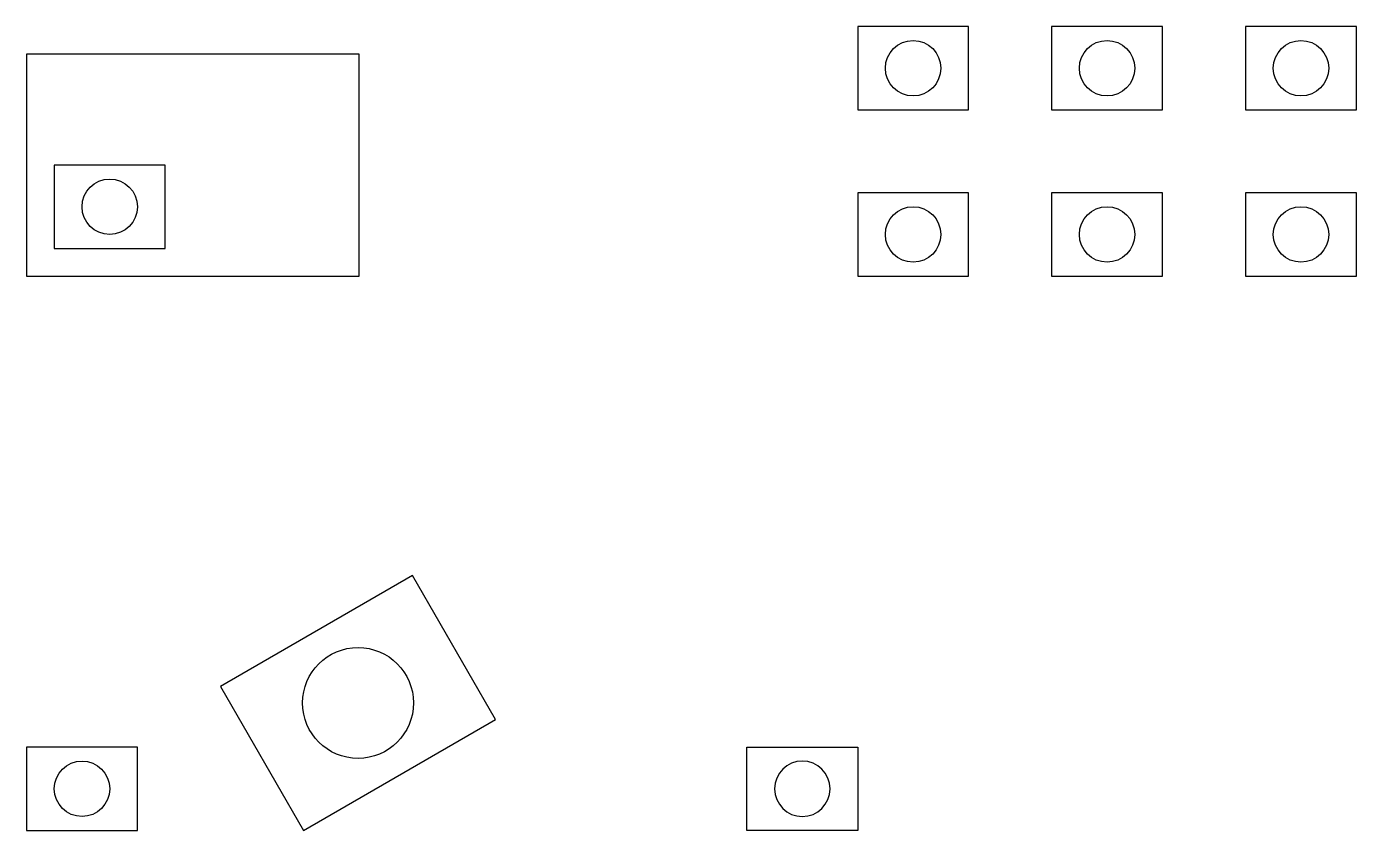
# Model space of a CAD drawing. Header units: metres. Extents: x 0 to 48, y 0 to 29.
import ezdxf

# ---------------------------------------------------------------- set-up
doc = ezdxf.new("R2010")
doc.units = ezdxf.units.M

# ---------------------------------------------------------------- blocks, each defined once
blk = doc.blocks.new('BOX')
blk.add_lwpolyline([(0, 0), (4, 0), (4, 3), (0, 3)], close=True)
blk.add_circle((2, 1.5), 1)
blk = doc.blocks.new('ROOM')
blk.add_lwpolyline([(0, 0), (12, 0), (12, 8), (0, 8)], close=True)
blk.add_blockref('BOX', (1, 1))

msp = doc.modelspace()

# ---------------------------------------------------------------- block references
at = {"row_count": 2, "column_count": 3, "row_spacing": 6, "column_spacing": 7}
msp.add_blockref('BOX', (30, 20), dxfattribs=at)
for name, p in [('ROOM', (0, 20)), ('BOX', (0, 0))]:
    msp.add_blockref(name, p)
at = {"xscale": 2, "yscale": 2, "rotation": 30}
msp.add_blockref('BOX', (10, 0), dxfattribs=at)
at = {"xscale": -1}
msp.add_blockref('BOX', (30, 0), dxfattribs=at)

doc.saveas('drawing.dxf')
